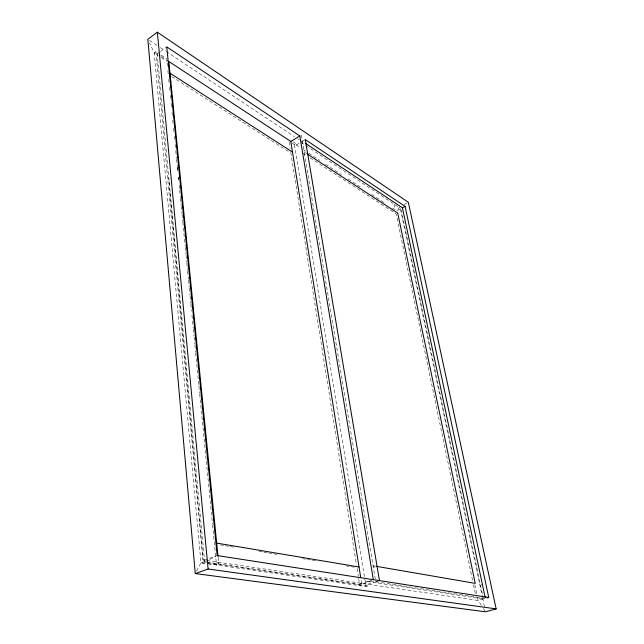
<?xml version="1.0" encoding="UTF-8"?>
<svg xmlns="http://www.w3.org/2000/svg" width="644" height="644" viewBox="0 0 644 644"><rect width="100%" height="100%" fill="white"/><g stroke="black" fill="none" stroke-linecap="round" stroke-linejoin="round"><path stroke-width="0.48" stroke-dasharray="3.22 2.42" d="M196.589 571.083L200.952 562.808L154.206 52.953L149.537 42.939M399.972 206.732L396.672 210.838L400.874 208.608L482.654 595.306M204.655 562.188L157.088 52.446L155.929 51.689L154.206 52.953L158.199 55.561M159.607 52.116L157.217 53.863L160.533 56.036M160.396 51.536L166.764 46.883M292.11 143.201L294.461 144.739L296.087 143.757L296.296 145.037L300.474 147.774M296.296 145.037L299.283 143.218M305.28 139.571L302.414 141.318L304.081 142.429M404.15 204.502L407.491 202.723M204.623 561.874L215.362 556.464M371.548 580.445L359.803 585.678L358.458 577.257M204.47 560.159L217.157 555.563M200.952 562.808L205.814 563.452L200.952 562.808L203.238 561.979L368.118 585.919L367.837 584.229L373.633 582.434M216.328 563.049L218.598 562.236M359.529 583.971L369.576 580.832L485.367 598.445L478.138 600.482L203.053 559.95L168.76 177.591M378.535 580.904L375.742 581.774L304.346 152.934M216.505 564.885L206.788 563.581L366.017 586.571L368.118 585.919M480.513 585.179L482.428 584.623M206.619 562.164L361.864 584.76L360.865 578.513M367.45 581.5L483.435 598.992L482.847 596.231M220.385 544.929L224.337 545.589M225.328 545.758L229.288 546.41M230.278 546.579L234.239 547.239M258.969 551.353L262.929 552.013M263.919 552.182L267.88 552.834M268.87 553.003L272.823 553.663M273.813 553.824L277.773 554.484M302.511 558.606L306.472 559.266M307.462 559.427L311.414 560.087M312.404 560.248L316.365 560.908M346.045 565.851L350.006 566.511M350.996 566.672L354.957 567.332M372.948 566.776L374.921 567.106M373.077 565.762L375.041 566.1M171.634 76.547L290.879 153.087L356.462 564.683M302.535 152.934L306.713 155.655M310.054 157.828L396.165 213.888L472.696 580.993M306.689 153.586L304.177 151.944L301.07 133.284M161.362 56.583L167.987 60.922M303.823 149.972L305.498 151.066M308.838 153.256L319.714 160.388M325.574 164.228L341.465 174.645M348.154 179.032L362.379 188.354M371.58 194.391L385.796 203.713M392.494 208.101L395.835 210.29M161.386 57.646L166.965 61.301M161.225 55.167L167.021 58.974M292.956 141.696L296.087 143.757M300.772 142.316L304.942 145.069M305.779 145.625L400.125 208.109M149.513 40.419L157.055 45.418M160.404 47.648L165.428 50.981M166.265 51.536L294.429 136.641M297.778 138.871L299.452 139.981M300.289 140.537L304.483 143.314M481.301 605.336L478.138 600.482L477.107 595.563M483.419 608.564L485.528 611.8M400.391 208.696L482.412 597.052M482.622 598.034L484.699 607.864M474.845 584.744L476.898 594.581M394.128 204.14L395.15 209.01M473.509 584.873L475.836 596.038M294.461 144.739L366.017 586.571M289.124 142.066L290.146 148.49M357.09 568.62L358.306 576.299M218.123 557.454L218.791 564.241M167.15 63.168L167.424 65.97M167.883 70.639L168.253 74.374M168.744 79.373L169.034 82.368M169.533 87.367L169.823 90.361M170.314 95.36L170.612 98.363M171.103 103.354L171.497 107.355M171.988 112.354L172.286 115.348M172.777 120.348L173.067 123.35M173.558 128.341L173.856 131.344M174.347 136.343L174.645 139.337M175.136 144.337L175.723 150.334M175.82 151.332L176.512 158.327M176.609 159.326L177.293 166.321M177.398 167.327L177.889 172.318M178.38 177.317L178.67 180.32M179.169 185.311L179.555 189.312M179.66 190.31L180.344 197.305M180.441 198.304L181.133 205.291M181.23 206.289L181.914 213.285M182.019 214.283L182.703 221.278M182.799 222.277L185.158 246.249M185.255 247.248L185.947 254.243M186.044 255.241L186.736 262.237M186.832 263.235L187.517 270.23M187.613 271.229L188.402 279.214M188.499 280.212L189.191 287.208M189.288 288.206L189.972 295.202M190.077 296.2L190.761 303.195M190.857 304.193L191.55 311.181M191.944 315.182L192.435 320.173M192.532 321.171L193.216 328.166M193.313 329.164L194.005 336.16M194.102 337.158L194.794 344.154M194.891 345.152L195.575 352.139M195.671 353.137L198.819 385.104M198.916 386.11L199.608 393.098M199.704 394.096L212.48 523.966M212.576 524.965L216.521 565.046M155.929 51.689L203.238 561.979M177.688 167.287L177.937 170.29M178.509 177.301L178.67 179.306"/><path stroke-width="0.97" d="M157.353 32.2L147.838 39.3L195.277 573.571L485.528 611.8L496.162 608.886L408.328 202.28L157.353 32.2L208.109 569.006L195.277 573.571M218.026 556.496L168.817 61.47L290.806 141.439L299.822 135.924L373.303 579.664M305.747 143.532L402.411 207.795L405.1 206.37L488.756 597.487L487.065 597.962M208.109 569.006L496.162 608.886M488.756 597.487L217.157 555.563L166.764 46.883L299.822 135.924M216.69 543.109L359.022 566.986M376.024 566.269L475.24 583.384L397.71 213.067L307.518 154.125M292.513 152.097L169.976 73.142L170.716 82.158M405.1 206.37L305.28 139.571L379.461 580.614M402.411 207.795L485.174 597.519M290.806 141.439L360.712 577.555"/></g></svg>
